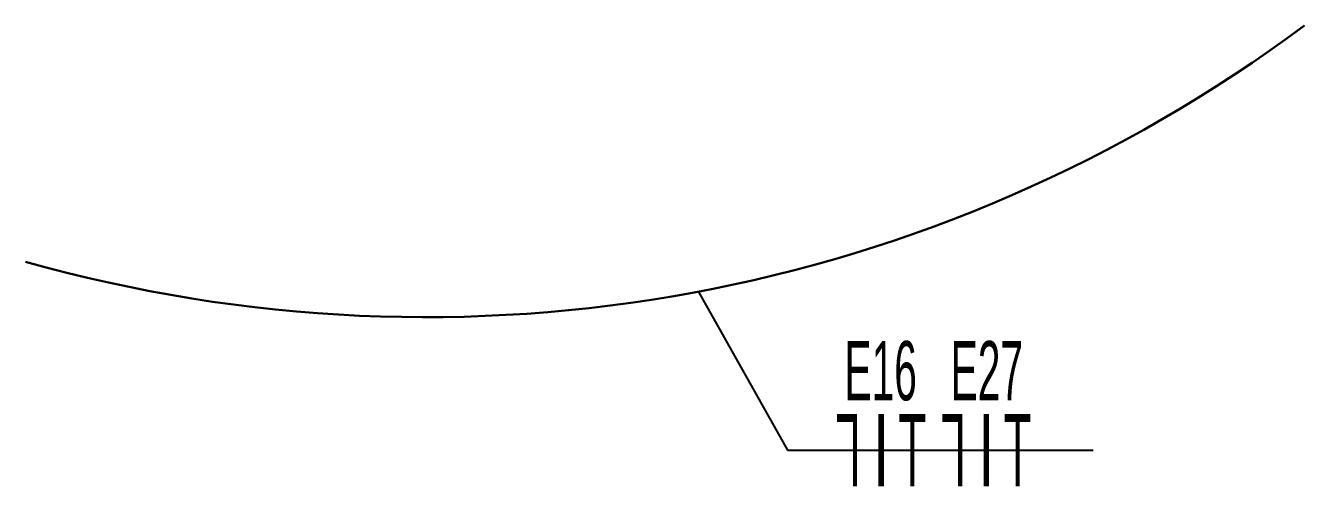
# Model space of a CAD drawing. Header units: millimetres. Extents: x 182 to 575, y -105 to 95.
# Drawn here: x 546.15 to 557.33, y 32.18 to 36.21 of the extents above; entities that cross this region are included whole.
import ezdxf
from ezdxf.enums import TextEntityAlignment as Align

# ---------------------------------------------------------------- set-up
doc = ezdxf.new("R2010")
doc.units = ezdxf.units.MM
doc.header["$MEASUREMENT"] = 0
doc.linetypes.add('CONTINU', pattern=[0])
doc.layers.add('auxiliar eletrica', color=1, linetype='Continuous')
doc.layers.add('eletroduto eletrica', color=152, linetype='EL', lineweight=30)
doc.layers.add('TEXTO ELETRICA', color=2, linetype='Continuous', lineweight=20)
doc.styles.get("Standard").update_dxf_attribs({"font": 'romans.shx'})
doc.styles.add('TECNO', font='technic_.ttf', dxfattribs={"width": 0.7})
doc.linetypes.add('EL', pattern='A,0.5,-0.2,["EL",Standard,S=0.1,R=0,X=-0.08,Y=-0.05],-0.175', length=0.875)

msp = doc.modelspace()

# ---------------------------------------------------------------- linework, layer by layer
at = {"layer": 'auxiliar eletrica'}
for p, q in [((552.036, 33.881), (552.815, 32.494)), ((553.438, 32.494), (555.485, 32.494))]:
    msp.add_line(p, q, dxfattribs=at)
at = {"layer": 'auxiliar eletrica', "linetype": 'CONTINU', "ltscale": 0.025}
msp.add_line((552.815, 32.494), (553.438, 32.494), dxfattribs=at)
at = {"layer": 'eletroduto eletrica', "color": 92, "ltscale": 1.8}
msp.add_arc((549.65, 46.498), 12.84, 254.1996, 306.7424, dxfattribs=at)

# ---------------------------------------------------------------- texts
at = {"layer": 'TEXTO ELETRICA', "color": 150, "linetype": 'CONTINU', "ltscale": 0.025, "style": 'TECNO', "width": 0.55}
msp.add_text('L', height=0.632, rotation=180, dxfattribs=at).set_placement((553.344, 32.494), align=Align.MIDDLE_CENTER)
at = {"layer": 'TEXTO ELETRICA', "color": 150, "linetype": 'CONTINU', "ltscale": 0.025, "style": 'TECNO'}
for s, width, p in [('I', 0.7, (553.632, 32.494)), ('T', 0.55, (553.905, 32.494))]:
    msp.add_text(s, height=0.632, dxfattribs=dict(at, width=width)).set_placement(p, align=Align.MIDDLE_CENTER)
at = {"layer": 'TEXTO ELETRICA', "color": 92, "linetype": 'CONTINU', "ltscale": 0.025, "style": 'TECNO', "width": 0.55}
msp.add_text('L', height=0.632, rotation=180, dxfattribs=at).set_placement((554.263, 32.494), align=Align.MIDDLE_CENTER)
at = {"layer": 'TEXTO ELETRICA', "color": 92, "linetype": 'CONTINU', "ltscale": 0.025, "style": 'TECNO'}
for s, width, p in [('I', 0.7, (554.551, 32.494)), ('T', 0.55, (554.825, 32.494))]:
    msp.add_text(s, height=0.632, dxfattribs=dict(at, width=width)).set_placement(p, align=Align.MIDDLE_CENTER)
at = {"layer": 'TEXTO ELETRICA', "color": 150, "ltscale": 1.8, "insert": (553.628, 33.449), "char_height": 0.5175, "attachment_point": 2, "style": 'TECNO'}
msp.add_mtext_dynamic_manual_height_columns('\\pxqc;{\\W0.6;E16}', width=1.14427, gutter_width=3, heights=[0], dxfattribs=at)
at = {"layer": 'TEXTO ELETRICA', "color": 92, "ltscale": 1.8, "insert": (554.556, 33.449), "char_height": 0.5175, "attachment_point": 2, "style": 'TECNO'}
msp.add_mtext_dynamic_manual_height_columns('\\pxqc;{\\W0.6;E27}', width=1.14427, gutter_width=3, heights=[0], dxfattribs=at)

doc.saveas('drawing.dxf')
